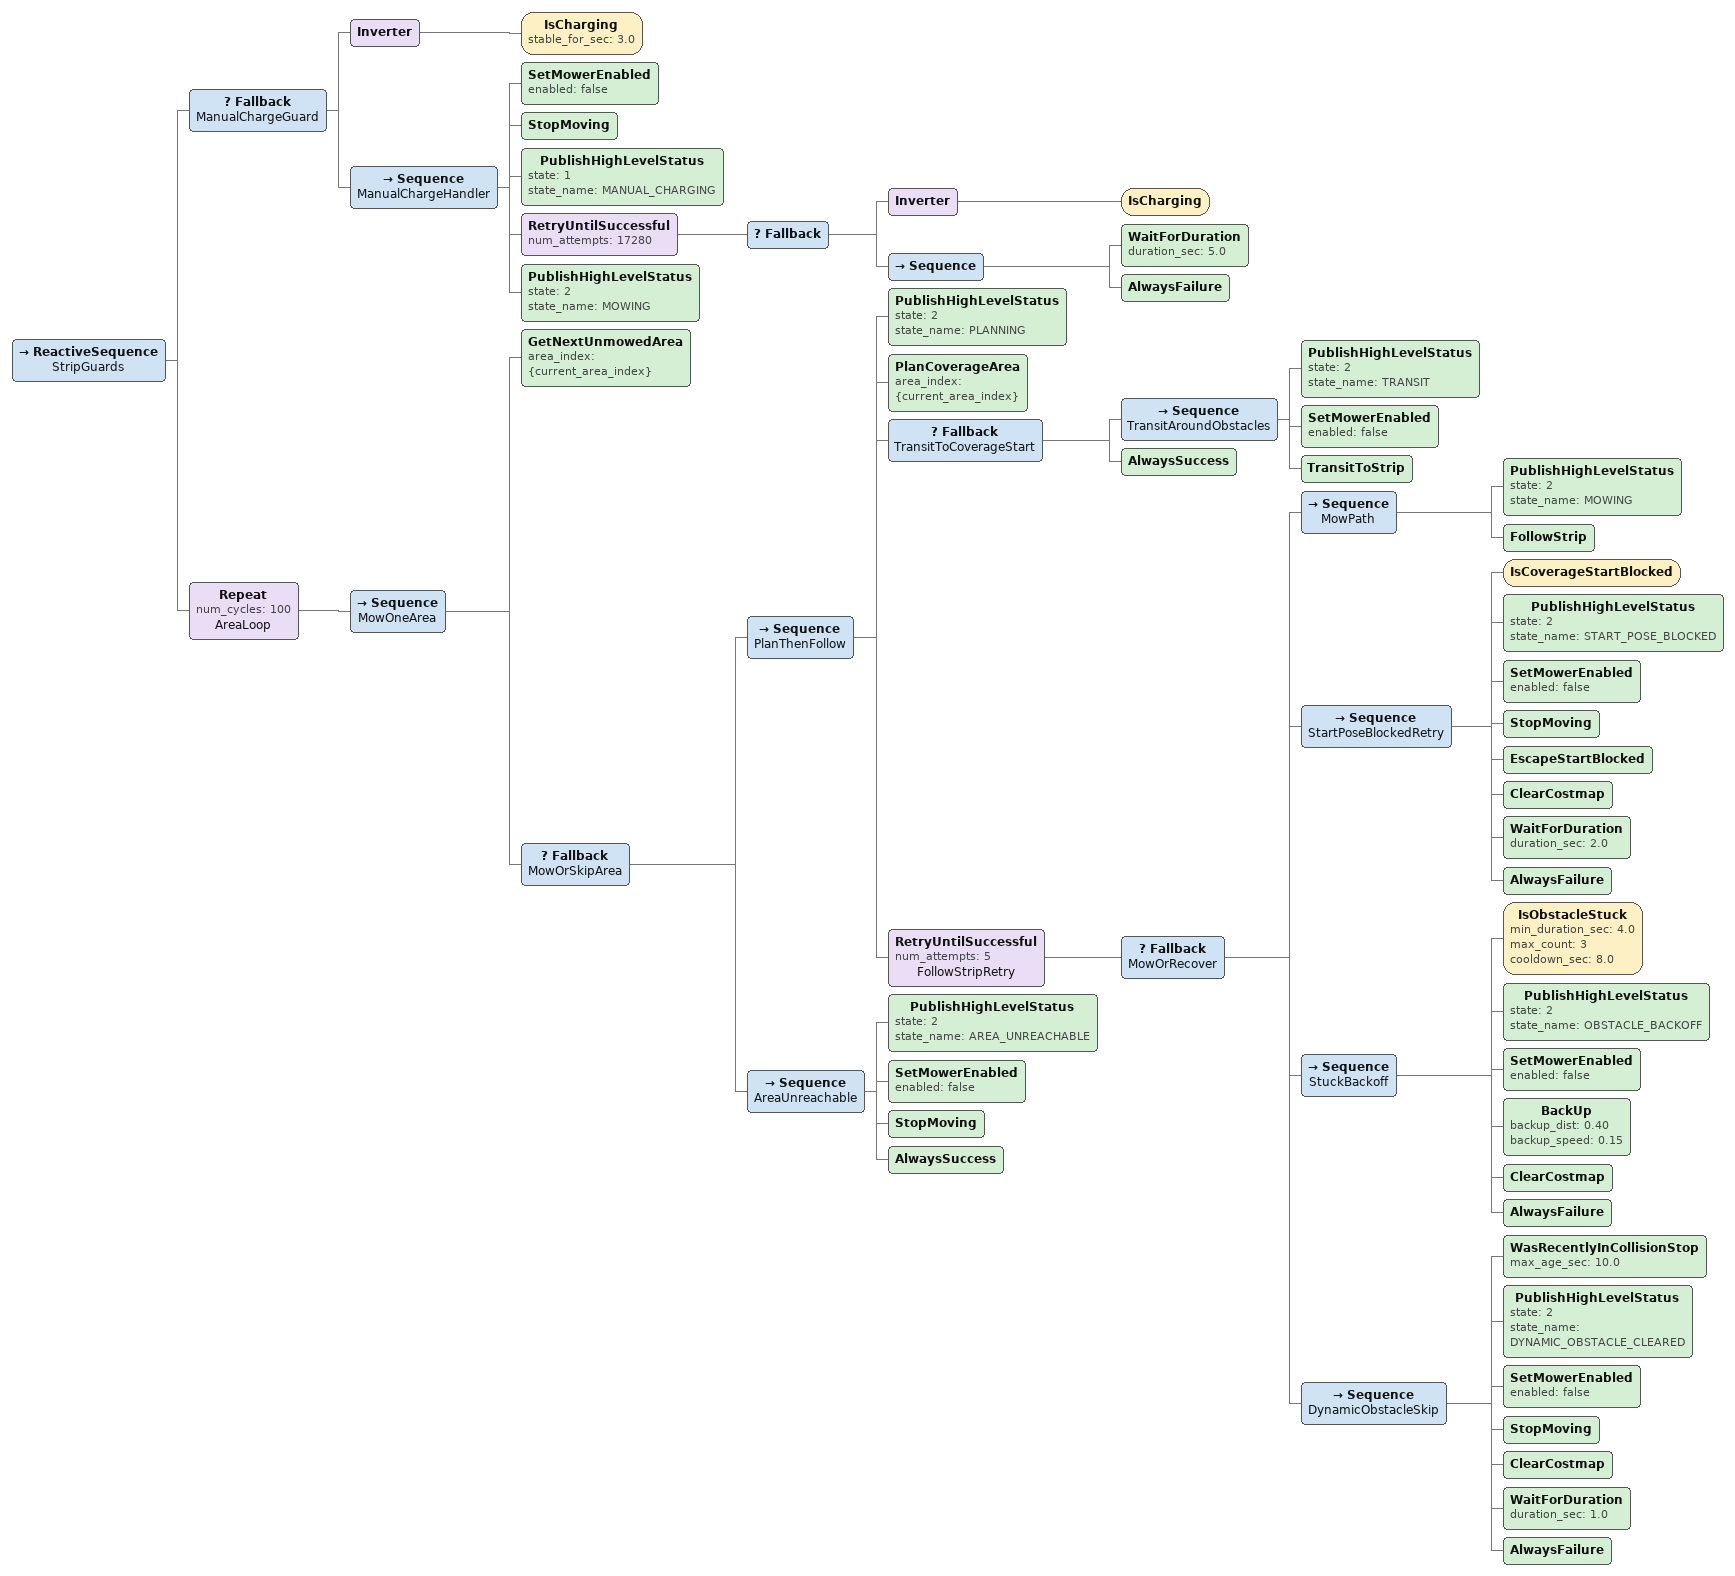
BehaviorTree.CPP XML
<ReactiveSequence name="StripGuards">

  <Fallback name="ManualChargeGuard">
    <Inverter><IsCharging stable_for_sec="3.0"/></Inverter>
    <Sequence name="ManualChargeHandler">
      <SetMowerEnabled enabled="false"/>
      <StopMoving/>
      <PublishHighLevelStatus state="1" state_name="MANUAL_CHARGING"/>
      <RetryUntilSuccessful num_attempts="17280">
        <Fallback>
          <Inverter><IsCharging/></Inverter>
          <Sequence>
            <WaitForDuration duration_sec="5.0"/>
            <AlwaysFailure/>
          </Sequence>
        </Fallback>
      </RetryUntilSuccessful>
      <PublishHighLevelStatus state="2" state_name="MOWING"/>
    </Sequence>
  </Fallback>

  <Repeat num_cycles="100" name="AreaLoop">
    <Sequence name="MowOneArea">
      <GetNextUnmowedArea area_index="{current_area_index}"/>
      <Fallback name="MowOrSkipArea">
        <Sequence name="PlanThenFollow">
          <PublishHighLevelStatus state="2" state_name="PLANNING"/>
          <PlanCoverageArea area_index="{current_area_index}"/>
          <Fallback name="TransitToCoverageStart">
            <Sequence name="TransitAroundObstacles">
              <PublishHighLevelStatus state="2" state_name="TRANSIT"/>
              <!-- Blade off while circumnavigating; FollowStrip
                   re-enables it when mowing resumes. -->
              <SetMowerEnabled enabled="false"/>
              <TransitToStrip/>
            </Sequence>
            <AlwaysSuccess/>
          </Fallback>
          <RetryUntilSuccessful num_attempts="5" name="FollowStripRetry">
            <Fallback name="MowOrRecover">
            <Sequence name="MowPath">
              <PublishHighLevelStatus state="2" state_name="MOWING"/>
              <FollowStrip/>
            </Sequence>
            <Sequence name="StartPoseBlockedRetry">
              <IsCoverageStartBlocked/>
              <PublishHighLevelStatus state="2" state_name="START_POSE_BLOCKED"/>
              <SetMowerEnabled enabled="false"/>
              <StopMoving/>
              <EscapeStartBlocked/>
              <ClearCostmap/>
              <WaitForDuration duration_sec="2.0"/>
              <AlwaysFailure/>
            </Sequence>
            <Sequence name="StuckBackoff">
              <IsObstacleStuck min_duration_sec="4.0" max_count="3" cooldown_sec="8.0"/>
              <PublishHighLevelStatus state="2" state_name="OBSTACLE_BACKOFF"/>
              <SetMowerEnabled enabled="false"/>
              <BackUp backup_dist="0.40" backup_speed="0.15"/>
              <ClearCostmap/>
              <AlwaysFailure/>
            </Sequence>
            <!-- Dynamic-obstacle clear gate: ClearCostmap +
                 brief wait, then re-tick FollowStrip on the
                 same path. -->
            <Sequence name="DynamicObstacleSkip">
              <WasRecentlyInCollisionStop max_age_sec="10.0"/>
              <PublishHighLevelStatus state="2" state_name="DYNAMIC_OBSTACLE_CLEARED"/>
              <SetMowerEnabled enabled="false"/>
              <StopMoving/>
              <ClearCostmap/>
              <WaitForDuration duration_sec="1.0"/>
              <AlwaysFailure/>
            </Sequence>
            </Fallback>
          </RetryUntilSuccessful>
        </Sequence>
        <Sequence name="AreaUnreachable">
          <PublishHighLevelStatus state="2" state_name="AREA_UNREACHABLE"/>
          <SetMowerEnabled enabled="false"/>
          <StopMoving/>
          <AlwaysSuccess/>
        </Sequence>
      </Fallback>
    </Sequence>
  </Repeat>

</ReactiveSequence>
